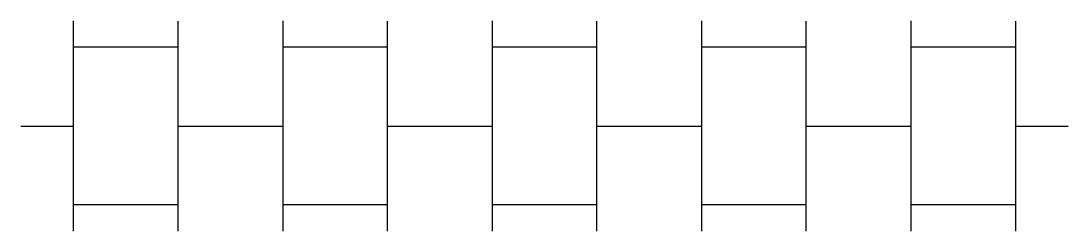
# Model space of a CAD drawing. Extents: x -5 to 5, y -1 to 1.
import ezdxf

# ---------------------------------------------------------------- set-up
doc = ezdxf.new("R2010")
doc.units = 0
doc.header["$MEASUREMENT"] = 0
doc.layers.get('0').update_dxf_attribs({"linetype": 'CONTINUOUS'})

msp = doc.modelspace()

# ---------------------------------------------------------------- linework, layer by layer
at = {"color": 0}
for p, q in [((-4.5, 1, 0.1), (-4.5, -1, 0.1)), ((-3.5, -1, 0.1), (-3.5, 1, 0.1)), ((-2.5, 1, 0.1), (-2.5, -1, 0.1)), ((-1.5, -1, 0.1), (-1.5, 1, 0.1)), ((-0.5, 1, 0.1), (-0.5, -1, 0.1)), ((0.5, -1, 0.1), (0.5, 1, 0.1)), ((1.5, 1, 0.1), (1.5, -1, 0.1)), ((2.5, -1, 0.1), (2.5, 1, 0.1)), ((3.5, 1, 0.1), (3.5, -1, 0.1)), ((4.5, -1, 0.1), (4.5, 1, 0.1)), ((-3.5, 0.75, 0.1), (-4.5, 0.75, 0.1)), ((-1.5, 0.75, 0.1), (-2.5, 0.75, 0.1)), ((0.5, 0.75, 0.1), (-0.5, 0.75, 0.1)), ((2.5, 0.75, 0.1), (1.5, 0.75, 0.1)), ((4.5, 0.75, 0.1), (3.5, 0.75, 0.1)), ((-5, 0, 0.1), (-4.5, 0, 0.1)), ((-3.5, 0, 0.1), (-2.5, 0, 0.1)), ((-1.5, 0, 0.1), (-0.5, 0, 0.1)), ((0.5, 0, 0.1), (1.5, 0, 0.1)), ((2.5, 0, 0.1), (3.5, 0, 0.1)), ((4.5, 0, 0.1), (5, 0, 0.1)), ((-3.5, -0.75, 0.1), (-4.5, -0.75, 0.1)), ((-1.5, -0.75, 0.1), (-2.5, -0.75, 0.1)), ((0.5, -0.75, 0.1), (-0.5, -0.75, 0.1)), ((2.5, -0.75, 0.1), (1.5, -0.75, 0.1)), ((4.5, -0.75, 0.1), (3.5, -0.75, 0.1))]:
    msp.add_line(p, q, dxfattribs=at)

doc.saveas('drawing.dxf')
